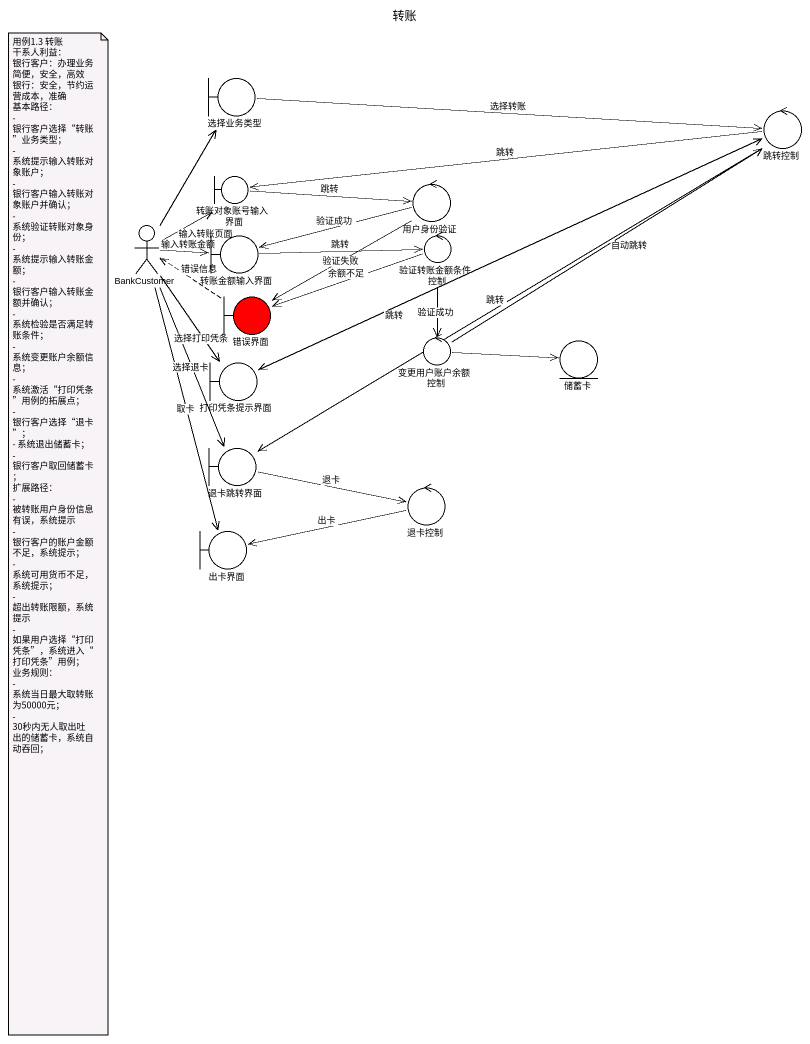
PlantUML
@startuml
title 转账
boundary 选择业务类型
control 跳转控制
boundary 转账对象账号输入界面
control 用户身份验证
actor BankCustomer
boundary 转账金额输入界面
control 验证转账金额条件控制
boundary 错误界面 #FF0000
control 变更用户账户余额控制
entity 储蓄卡
boundary 打印凭条提示界面
boundary 退卡跳转界面
control 退卡控制
boundary 出卡界面
选择业务类型 -right-> 跳转控制 : 选择转账
跳转控制 -left-> 转账对象账号输入界面 : 跳转
跳转控制 -left-> 打印凭条提示界面 : 跳转
跳转控制 --> 退卡跳转界面 : 跳转
转账对象账号输入界面 -right-> 用户身份验证 : 跳转
用户身份验证 -left-> 转账金额输入界面 : 验证成功
用户身份验证 --> 错误界面 : 验证失败
BankCustomer -up-> 选择业务类型
BankCustomer -up-> 转账对象账号输入界面 : 输入转账页面
BankCustomer -right-> 转账金额输入界面 : 输入转账金额
BankCustomer --> 打印凭条提示界面 : 选择打印凭条
BankCustomer --> 退卡跳转界面 : 选择退卡
BankCustomer --> 出卡界面 : 取卡
转账金额输入界面 -right-> 验证转账金额条件控制 : 跳转
验证转账金额条件控制 -left-> 错误界面 : 余额不足
验证转账金额条件控制 --> 变更用户账户余额控制 : 验证成功
错误界面 .left.> BankCustomer : 错误信息
变更用户账户余额控制 -up-> 跳转控制 : 自动跳转
变更用户账户余额控制 -right-> 储蓄卡
打印凭条提示界面 -right-> 跳转控制
退卡跳转界面 -right-> 退卡控制 : 退卡
退卡控制 -left-> 出卡界面 : 出卡
note as N1
  用例1.3 转账
  干系人利益：
  银行客户：办理业务简便，安全，高效
  银行：安全，节约运营成本，准确
  基本路径：
  - 银行客户选择“转账”业务类型；
  - 系统提示输入转账对象账户；
  - 银行客户输入转账对象账户并确认；
  - 系统验证转账对象身份；
  - 系统提示输入转账金额；
  - 银行客户输入转账金额并确认；
  - 系统检验是否满足转账条件；
  - 系统变更账户余额信息；
  - 系统激活“打印凭条”用例的拓展点；
  - 银行客户选择“退卡”；
  - 系统退出储蓄卡；
  - 银行客户取回储蓄卡；
  扩展路径：
  - 被转账用户身份信息有误，系统提示
  - 银行客户的账户金额不足，系统提示；
  - 系统可用货币不足，系统提示；
  - 超出转账限额，系统提示
  - 如果用户选择“打印凭条”，系统进入“打印凭条”用例；
  业务规则：
  - 系统当日最大取转账为50000元；
  - 30秒内无人取出吐出的储蓄卡，系统自动吞回；
end note
@enduml
